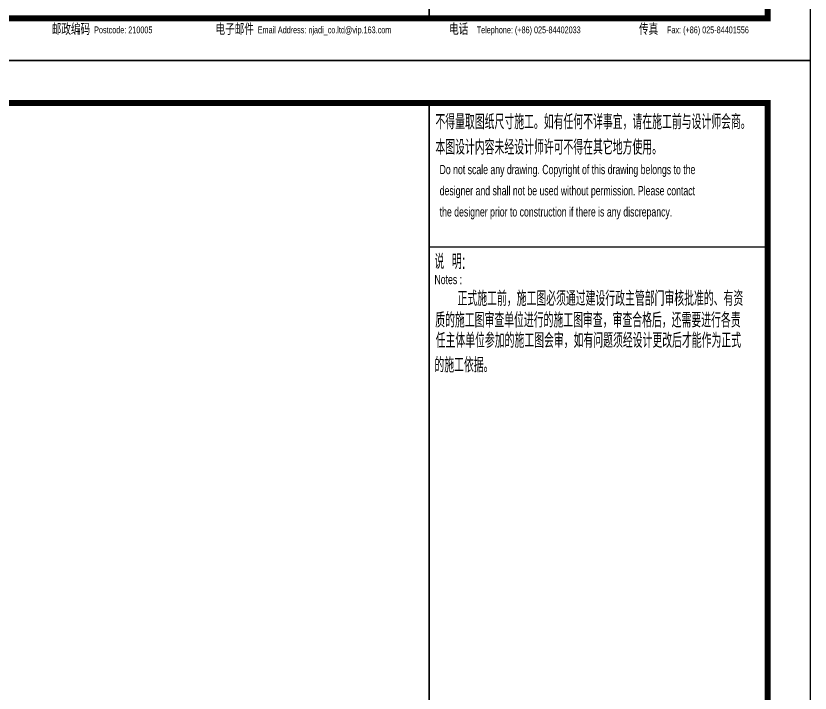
# Model space of a CAD drawing. Extents: x -59851 to 653804, y -249523 to 437614.
# Drawn here: x 5501 to 24267, y -86241 to -70249 of the extents above; entities that cross this region are included whole.
import ezdxf
from ezdxf.enums import TextEntityAlignment as Align

# ---------------------------------------------------------------- set-up
doc = ezdxf.new("R2010")
doc.units = 0
doc.header["$LTSCALE"] = 1000
doc.header["$MEASUREMENT"] = 0
for name, color, linetype in [('LABEL_FIXBOX_PM', 7, 'Continuous'), ('LABEL_FIXTXT_PM', 3, 'Continuous'), ('LABEL_TXT_PM', 1, 'Continuous')]:
    doc.layers.add(name, color=color, linetype=linetype)
doc.styles.add('LABEL_FIXTXT_PM', font='pm_njadri_r.shx', dxfattribs={"width": 0.7, "bigfont": 'pm_njadri_hztxt.shx'})
doc.styles.add('LABEL_TXT_PM', font='pm_njadri_romans1.shx', dxfattribs={"width": 0.7, "bigfont": 'pm_njadri_hztxt.shx'})

# ---------------------------------------------------------------- blocks, each defined once
blk = doc.blocks.new('PMSheet_A1_20150113_5-3892016032414355901')
at = {"layer": 'LABEL_FIXBOX_PM'}
blk.add_lwpolyline([(0, 594), (841, 594), (841, 0), (0, 0)], close=True, dxfattribs=at)
at = {"layer": 'LABEL_FIXBOX_PM', "const_width": 1.4}
blk.add_lwpolyline([(831, 584), (25, 584), (25, 10), (831, 10)], close=True, dxfattribs=at)
at = {"layer": 'LABEL_FIXBOX_PM', "const_width": 0.35}
for points in [[(751, 10), (751, 584)], [(751, 550), (831, 550)]]:
    blk.add_lwpolyline(points, dxfattribs=at)
at = {"layer": 'LABEL_FIXTXT_PM', "style": 'LABEL_FIXTXT_PM', "width": 0.7}
for s, height, p in [('不得量取图纸尺寸施工。如有任何不详事宜，请在施工前与设计师会商。', 3.5, (752.47, 577.79)), ('本图设计内容未经设计师许可不得在其它地方使用。', 3.5, (752.47, 571.79)), ('Do not scale any drawing. Copyright of this drawing belongs to the ', 2.2, (753.45, 567.19)), ('designer and shall not be used without permission. Please contact', 2.2, (753.48, 562.19)), ('the designer prior to construction if there is any discrepancy.', 2.2, (753.48, 557.19)), ('说  明:', 3.5, (752.24, 544.8)), ('Notes :', 2.2, (752.24, 541.21)), ('正式施工前，施工图必须通过建设行政主管部门审核批准的、有资', 3.5, (757.7, 536.07)), ('质的施工图审查单位进行的施工图审查，审查合格后，还需要进行各责', 3.5, (752.43, 530.97)), ('任主体单位参加的施工图会审，如有问题须经设计更改后才能作为正式', 3.5, (752.53, 526.17)), ('的施工依据。', 3.5, (752.23, 520.37))]:
    blk.add_text(s, height=height, dxfattribs=at).set_placement(p)
for s, p in [('邮政编码', (666.35, 7.55)), ('电子邮件', (705.05, 7.55)), ('电话', (757.98, 7.55)), ('传真', (802.84, 7.55))]:
    blk.add_text(s, height=2.7, dxfattribs=at).set_placement(p, align=Align.MIDDLE)
for s, p in [('Postcode: 210005', (678.72, 6.46)), ('Email Address: njadi_co.ltd@vip.163.com', (726.27, 6.46)), ('Telephone: (+86) 025-84402033', (774.51, 6.46)), ('Fax: (+86) 025-84401556', (816.86, 6.46))]:
    blk.add_text(s, height=1.6, dxfattribs=at).set_placement(p, align=Align.CENTER)
at = {"layer": 'LABEL_TXT_PM', "style": 'LABEL_TXT_PM'}
for tag, height, width, p in [('修改图应说明理由', 4.5, 0.7, (788.35, 468.8)), ('出图章签名', 4.5, 0.7, (759.46, 338.09)), ('建设单位_U01', 4.5, 0.7, (800.9, 212.14)), ('建设单位', 4.5, 0.7, (800.9, 210.2)), ('建设单位_D01', 4.5, 0.7, (800.9, 207.4)), ('项目名称_U01', 4.5, 0.7, (800.9, 200.42)), ('项目名称', 4.5, 0.7, (800.9, 198.19)), ('项目名称_D01', 4.5, 0.7, (800.9, 195.3)), ('设计编号', 4.5, 0.6, (780.76, 187.9)), ('分项号', 4.5, 0.6, (820.26, 188)), ('项目经理', 4.5, 0.7, (780.26, 172)), ('项目经理签名', 4.5, 0.7, (810.18, 172.26)), ('审定', 4.5, 0.7, (780.26, 163.9)), ('审定签名', 4.5, 0.7, (810.18, 164.16)), ('审核', 4.5, 0.7, (780.26, 156)), ('审核签名', 4.5, 0.7, (810.18, 156.26)), ('项目负责', 4.5, 0.7, (780.26, 148)), ('项目负责签名', 4.5, 0.7, (810.18, 148.26)), ('专业负责', 4.5, 0.7, (780.26, 140)), ('专业负责签名', 4.5, 0.7, (810.18, 140.26)), ('校对签名', 4.5, 0.7, (810.18, 132.16)), ('校对', 4.5, 0.7, (780.26, 131.9)), ('设计', 4.5, 0.7, (780.26, 124)), ('设计签名', 4.5, 0.7, (810.18, 124.26)), ('绘制', 4.5, 0.7, (780.26, 115.9)), ('绘制签名', 4.5, 0.7, (810.18, 116.16)), ('方案_01', 4.5, 0.7, (780.26, 95.9)), ('方案_01签名', 4.5, 0.7, (810.18, 96.16)), ('方案_02', 4.5, 0.7, (780.26, 87.9)), ('方案_02签名', 4.5, 0.7, (810.18, 88.16)), ('方案_03', 4.5, 0.7, (780.29, 79.9)), ('方案_03签名', 4.5, 0.7, (810.2, 80.16)), ('方案_04签名', 4.5, 0.7, (810.18, 72.16)), ('方案_04', 4.5, 0.7, (780.26, 71.9)), ('图名_U02', 4.5, 0.7, (790.5, 60.2)), ('图名_U01', 4.5, 0.7, (790.5, 54.2)), ('图名', 4.5, 0.7, (790.5, 47.96)), ('图名_D01', 4.5, 0.7, (790.5, 42.4)), ('图名_D02', 4.5, 0.7, (790.5, 37)), ('图号', 3.5, 0.7, (760.97, 20.95)), ('图档号', 3.5, 0.7, (781.1, 20.95)), ('日期', 3.5, 0.7, (801.07, 20.95)), ('版本号', 3.5, 0.7, (820.27, 20.95))]:
    blk.add_attdef(tag, text='', height=height, dxfattribs=dict(at, width=width)).set_placement(p, align=Align.CENTER)

msp = doc.modelspace()

# ---------------------------------------------------------------- block references
at = {"xscale": 100, "yscale": 100, "zscale": 100}
for p in [(-59833.4, -71305.4), (-59833.4, -130705.4)]:
    msp.add_blockref('PMSheet_A1_20150113_5-3892016032414355901', p, dxfattribs=at)

doc.saveas('drawing.dxf')
